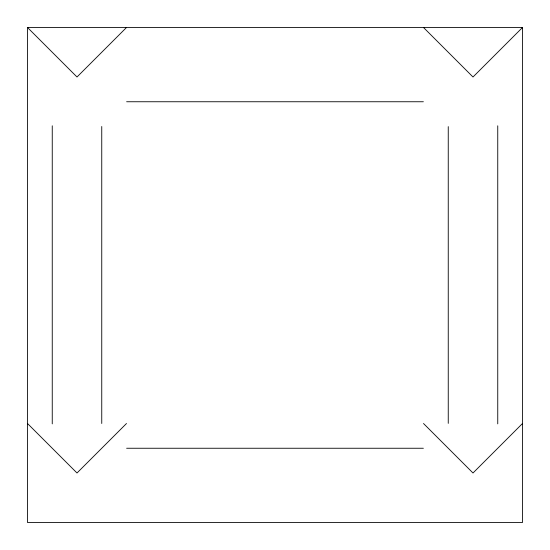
<?xml version="1.0" encoding="UTF-8"?>
<svg xmlns="http://www.w3.org/2000/svg" width="550" height="550" viewBox="0 0 550 550"><rect width="100%" height="100%" fill="white"/><g stroke="black" fill="none" stroke-linecap="round" stroke-linejoin="round"><path stroke-width="0.82" d="M126.5 27.5L77 77L27.5 27.5L27.5 522.5L522.5 522.5L522.5 27.5L27.5 27.5M126.5 423.5L77 473L27.5 423.5M522.5 27.5L473 77L423.5 27.5M522.5 423.5L473 473L423.5 423.5M126.624 101.75L423.376 101.75M126.624 448.25L423.376 448.25M497.75 125.799L497.75 423.878M448.25 126.624L448.25 423.376M101.75 126.5L101.75 423.5M52.25 125.799L52.25 423.878"/></g></svg>
